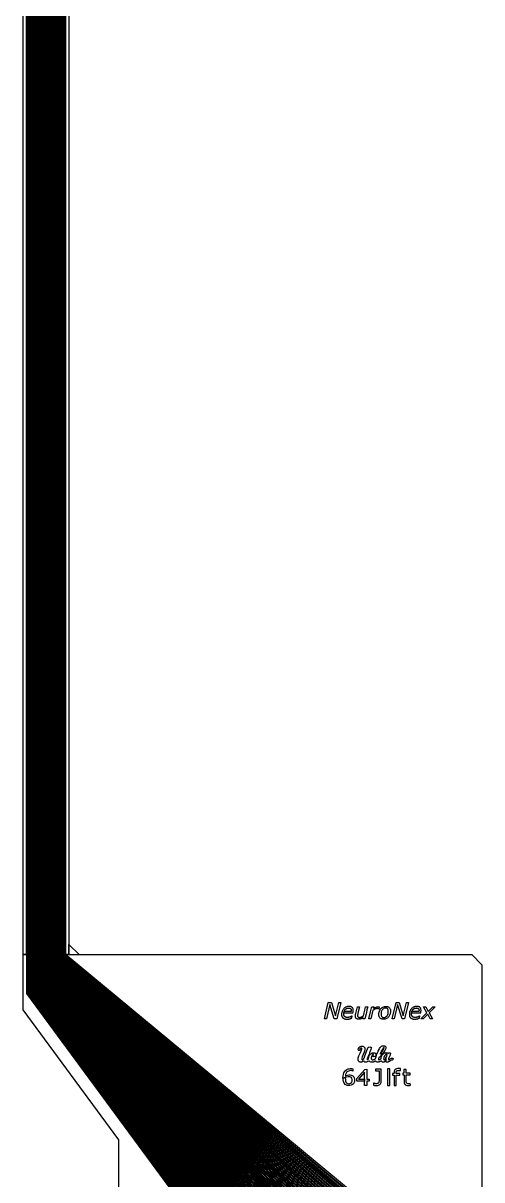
# Model space of a CAD drawing. Header units: inches. Extents: x 106592 to 209533, y 57057 to 74911.
# Drawn here: x 124032 to 124934, y 60665 to 62939 of the extents above; entities that cross this region are included whole.
import ezdxf

# ---------------------------------------------------------------- set-up
doc = ezdxf.new("R2010")
doc.units = ezdxf.units.IN
doc.header["$MEASUREMENT"] = 0
doc.layers.add('metal', color=221, linetype='Continuous')
doc.layers.add('profile', color=140, linetype='Continuous')

msp = doc.modelspace()

# ---------------------------------------------------------------- linework, layer by layer
at = {"layer": 'metal'}
for points in [[(124039.4, 64748), (124040, 64748), (124040, 61108.1), (124039.4, 61108.1)], [(124040.6, 64748), (124041.2, 64748), (124041.2, 61108.1), (124040.6, 61108.1)], [(124041.8, 64748), (124042.4, 64748), (124042.4, 61108.1), (124041.8, 61108.1)], [(124043, 64748), (124043.6, 64748), (124043.6, 61108.1), (124043, 61108.1)], [(124044.2, 64748), (124044.8, 64748), (124044.8, 61108.1), (124044.2, 61108.1)], [(124045.4, 64748), (124046, 64748), (124046, 61108.1), (124045.4, 61108.1)], [(124046.6, 64748), (124047.2, 64748), (124047.2, 61108.1), (124046.6, 61108.1)], [(124047.8, 64748), (124048.4, 64748), (124048.4, 61108.1), (124047.8, 61108.1)], [(124049, 64748), (124049.6, 64748), (124049.6, 61108.1), (124049, 61108.1)], [(124050.2, 64748), (124050.8, 64748), (124050.8, 61108.1), (124050.2, 61108.1)], [(124051.4, 64748), (124052, 64748), (124052, 61108.1), (124051.4, 61108.1)], [(124052.6, 64748), (124053.2, 64748), (124053.2, 61108.1), (124052.6, 61108.1)], [(124053.8, 64748), (124054.4, 64748), (124054.4, 61108.1), (124053.8, 61108.1)], [(124055, 64748), (124055.6, 64748), (124055.6, 61108.1), (124055, 61108.1)], [(124056.2, 64748), (124056.8, 64748), (124056.8, 61108.1), (124056.2, 61108.1)], [(124057.4, 64748), (124058, 64748), (124058, 61108.1), (124057.4, 61108.1)], [(124058.6, 64748), (124059.2, 64748), (124059.2, 61108.1), (124058.6, 61108.1)], [(124059.8, 64748), (124060.4, 64748), (124060.4, 61108.1), (124059.8, 61108.1)], [(124061, 64748), (124061.6, 64748), (124061.6, 61108.1), (124061, 61108.1)], [(124062.2, 64748), (124062.8, 64748), (124062.8, 61108.1), (124062.2, 61108.1)], [(124063.4, 64748), (124064, 64748), (124064, 61108.1), (124063.4, 61108.1)], [(124064.6, 64748), (124065.2, 64748), (124065.2, 61108.1), (124064.6, 61108.1)], [(124065.8, 64748), (124066.4, 64748), (124066.4, 61108.1), (124065.8, 61108.1)], [(124067, 64748), (124067.6, 64748), (124067.6, 61108.1), (124067, 61108.1)], [(124068.2, 64748), (124068.8, 64748), (124068.8, 61108.1), (124068.2, 61108.1)], [(124069.4, 64748), (124070, 64748), (124070, 61108.1), (124069.4, 61108.1)], [(124070.6, 64748), (124071.2, 64748), (124071.2, 61108.1), (124070.6, 61108.1)], [(124071.8, 64748), (124072.4, 64748), (124072.4, 61108.1), (124071.8, 61108.1)], [(124073, 64748), (124073.6, 64748), (124073.6, 61108.1), (124073, 61108.1)], [(124074.2, 64748), (124074.8, 64748), (124074.8, 61108.1), (124074.2, 61108.1)], [(124075.4, 64748), (124076, 64748), (124076, 61108.1), (124075.4, 61108.1)], [(124076.6, 64748), (124077.2, 64748), (124077.2, 61108.1), (124076.6, 61108.1)], [(124077.8, 64748), (124078.4, 64748), (124078.4, 61108.1), (124077.8, 61108.1)], [(124079, 64748), (124079.6, 64748), (124079.6, 61108.1), (124079, 61108.1)], [(124080.2, 64748), (124080.8, 64748), (124080.8, 61108.1), (124080.2, 61108.1)], [(124081.4, 64748), (124082, 64748), (124082, 61108.1), (124081.4, 61108.1)], [(124082.6, 64748), (124083.2, 64748), (124083.2, 61108.1), (124082.6, 61108.1)], [(124083.8, 64748), (124084.4, 64748), (124084.4, 61108.1), (124083.8, 61108.1)], [(124085, 64748), (124085.6, 64748), (124085.6, 61108.1), (124085, 61108.1)], [(124086.2, 64748), (124086.8, 64748), (124086.8, 61108.1), (124086.2, 61108.1)], [(124087.4, 64748), (124088, 64748), (124088, 61108.1), (124087.4, 61108.1)], [(124088.6, 64748), (124089.2, 64748), (124089.2, 61108.1), (124088.6, 61108.1)], [(124089.8, 64748), (124090.4, 64748), (124090.4, 61108.1), (124089.8, 61108.1)], [(124091, 64748), (124091.6, 64748), (124091.6, 61108.1), (124091, 61108.1)], [(124092.2, 64748), (124092.8, 64748), (124092.8, 61108.1), (124092.2, 61108.1)], [(124093.4, 64748), (124094, 64748), (124094, 61108.1), (124093.4, 61108.1)], [(124094.6, 64748), (124095.2, 64748), (124095.2, 61108.1), (124094.6, 61108.1)], [(124095.8, 64748), (124096.4, 64748), (124096.4, 61108.1), (124095.8, 61108.1)], [(124097, 64748), (124097.6, 64748), (124097.6, 61108.1), (124097, 61108.1)], [(124098.2, 64748), (124098.8, 64748), (124098.8, 61108.1), (124098.2, 61108.1)], [(124099.4, 64748), (124100, 64748), (124100, 61108.1), (124099.4, 61108.1)], [(124100.6, 64748), (124101.2, 64748), (124101.2, 61108.1), (124100.6, 61108.1)], [(124101.8, 64748), (124102.4, 64748), (124102.4, 61108.1), (124101.8, 61108.1)], [(124103, 64748), (124103.6, 64748), (124103.6, 61108.1), (124103, 61108.1)], [(124104.2, 64748), (124104.8, 64748), (124104.8, 61108.1), (124104.2, 61108.1)], [(124105.4, 64748), (124106, 64748), (124106, 61108.1), (124105.4, 61108.1)], [(124106.6, 64748), (124107.2, 64748), (124107.2, 61108.1), (124106.6, 61108.1)], [(124107.8, 64748), (124108.4, 64748), (124108.4, 61108.1), (124107.8, 61108.1)], [(124109, 64748), (124109.6, 64748), (124109.6, 61108.1), (124109, 61108.1)], [(124110.2, 64748), (124110.8, 64748), (124110.8, 61108.1), (124110.2, 61108.1)], [(124111.4, 64748), (124112, 64748), (124112, 61108.1), (124111.4, 61108.1)], [(124112.6, 64748), (124113.2, 64748), (124113.2, 61108.1), (124112.6, 61108.1)], [(124113.8, 64748), (124114.4, 64748), (124114.4, 61108.1), (124113.8, 61108.1)], [(124115, 64748), (124115.6, 64748), (124115.6, 61108.1), (124115, 61108.1)], [(124475.9, 60437.8), (124477.5, 60437.8), (124477.5, 60439.4), (124040, 61032.5), (124040, 61108.1), (124039.4, 61108.1), (124039.4, 61031.9), (124475.9, 60437.8)], [(124480.7, 60437.8), (124479.1, 60437.8), (124479.1, 60441), (124040.6, 61033.1), (124040.6, 61108.1), (124041.2, 61108.1), (124041.2, 61033.7), (124480.7, 60442.6), (124480.7, 60437.8)], [(124041.8, 61108.1), (124042.4, 61108.1), (124042.4, 61034.9), (124483.9, 60445.8), (124483.9, 60437.8), (124482.3, 60437.8), (124482.3, 60444.2), (124041.8, 61034.3), (124041.8, 61108.1)], [(124487.1, 60437.8), (124485.5, 60437.8), (124485.5, 60447.4), (124043, 61035.5), (124043, 61108.1), (124043.6, 61108.1), (124043.6, 61036.1), (124487.1, 60449), (124487.1, 60437.8)], [(124488.7, 60437.8), (124490.3, 60437.8), (124490.3, 60452.2), (124044.8, 61037.3), (124044.8, 61108.1), (124044.2, 61108.1), (124044.2, 61036.7), (124488.7, 60450.6)], [(124491.9, 60437.8), (124493.5, 60437.8), (124493.5, 60455.4), (124046, 61038.5), (124046, 61108.1), (124045.4, 61108.1), (124045.4, 61037.9), (124491.9, 60453.8)], [(124495.1, 60437.8), (124496.7, 60437.8), (124496.7, 60458.6), (124047.2, 61039.7), (124047.2, 61108.1), (124046.6, 61108.1), (124046.6, 61039.1), (124495.1, 60457)], [(124047.8, 61108.1), (124048.4, 61108.1), (124048.4, 61040.9), (124499.9, 60461.8), (124499.9, 60437.8), (124498.3, 60437.8), (124498.3, 60460.2), (124047.8, 61040.3), (124047.8, 61108.1)], [(124049, 61108.1), (124049.6, 61108.1), (124049.6, 61042.1), (124503.1, 60465), (124503.1, 60437.8), (124501.5, 60437.8), (124501.5, 60463.4), (124049, 61041.5), (124049, 61108.1)], [(124050.2, 61108.1), (124050.8, 61108.1), (124050.8, 61043.3), (124506.3, 60468.2), (124506.3, 60437.8), (124504.7, 60437.8), (124504.7, 60466.6), (124050.2, 61042.7), (124050.2, 61108.1)], [(124051.4, 61108.1), (124052, 61108.1), (124052, 61044.5), (124509.5, 60471.4), (124509.5, 60437.8), (124507.9, 60437.8), (124507.9, 60469.8), (124051.4, 61043.9), (124051.4, 61108.1)], [(124052.6, 61108.1), (124053.2, 61108.1), (124053.2, 61045.7), (124512.7, 60474.6), (124512.7, 60437.8), (124511.1, 60437.8), (124511.1, 60473), (124052.6, 61045.1), (124052.6, 61108.1)], [(124515.9, 60437.8), (124514.3, 60437.8), (124514.3, 60476.2), (124053.8, 61046.3), (124053.8, 61108.1), (124054.4, 61108.1), (124054.4, 61046.9), (124515.9, 60477.8), (124515.9, 60437.8)], [(124517.5, 60437.8), (124519.1, 60437.8), (124519.1, 60481), (124055.6, 61048.1), (124055.6, 61108.1), (124055, 61108.1), (124055, 61047.5), (124517.5, 60479.4)], [(124520.7, 60437.8), (124522.3, 60437.8), (124522.3, 60484.2), (124056.8, 61049.3), (124056.8, 61108.1), (124056.2, 61108.1), (124056.2, 61048.7), (124520.7, 60482.6)], [(124057.4, 61108.1), (124058, 61108.1), (124058, 61050.5), (124525.5, 60487.4), (124525.5, 60437.8), (124523.9, 60437.8), (124523.9, 60485.8), (124057.4, 61049.9), (124057.4, 61108.1)], [(124058.6, 61108.1), (124059.2, 61108.1), (124059.2, 61051.7), (124528.7, 60490.6), (124528.7, 60437.8), (124527.1, 60437.8), (124527.1, 60489), (124058.6, 61051.1), (124058.6, 61108.1)], [(124059.8, 61108.1), (124060.4, 61108.1), (124060.4, 61052.9), (124531.9, 60493.8), (124531.9, 60437.8), (124530.3, 60437.8), (124530.3, 60492.2), (124059.8, 61052.3), (124059.8, 61108.1)], [(124061, 61108.1), (124061.6, 61108.1), (124061.6, 61054.1), (124535.1, 60497), (124535.1, 60437.8), (124533.5, 60437.8), (124533.5, 60495.4), (124061, 61053.5), (124061, 61108.1)], [(124062.2, 61108.1), (124062.8, 61108.1), (124062.8, 61055.3), (124538.3, 60500.2), (124538.3, 60437.8), (124536.7, 60437.8), (124536.7, 60498.6), (124062.2, 61054.7), (124062.2, 61108.1)], [(124541.5, 60437.8), (124539.9, 60437.8), (124539.9, 60501.8), (124063.4, 61055.9), (124063.4, 61108.1), (124064, 61108.1), (124064, 61056.5), (124541.5, 60503.4), (124541.5, 60437.8)], [(124543.1, 60437.8), (124544.7, 60437.8), (124544.7, 60506.6), (124065.2, 61057.7), (124065.2, 61108.1), (124064.6, 61108.1), (124064.6, 61057.1), (124543.1, 60505)], [(124546.3, 60437.8), (124547.9, 60437.8), (124547.9, 60509.8), (124066.4, 61058.9), (124066.4, 61108.1), (124065.8, 61108.1), (124065.8, 61058.3), (124546.3, 60508.2)], [(124549.5, 60437.8), (124551.1, 60437.8), (124551.1, 60513), (124067.6, 61060.1), (124067.6, 61108.1), (124067, 61108.1), (124067, 61059.5), (124549.5, 60511.4)], [(124068.2, 61108.1), (124068.8, 61108.1), (124068.8, 61061.3), (124554.3, 60516.2), (124554.3, 60437.8), (124552.7, 60437.8), (124552.7, 60514.6), (124068.2, 61060.7), (124068.2, 61108.1)], [(124069.4, 61108.1), (124070, 61108.1), (124070, 61062.5), (124557.5, 60519.4), (124557.5, 60437.8), (124555.9, 60437.8), (124555.9, 60517.8), (124069.4, 61061.9), (124069.4, 61108.1)], [(124070.6, 61108.1), (124071.2, 61108.1), (124071.2, 61063.7), (124560.7, 60522.6), (124560.7, 60437.8), (124559.1, 60437.8), (124559.1, 60521), (124070.6, 61063.1), (124070.6, 61108.1)], [(124071.8, 61108.1), (124072.4, 61108.1), (124072.4, 61064.9), (124563.9, 60525.8), (124563.9, 60437.8), (124562.3, 60437.8), (124562.3, 60524.2), (124071.8, 61064.3), (124071.8, 61108.1)], [(124073, 61108.1), (124073.6, 61108.1), (124073.6, 61066.1), (124567.1, 60529), (124567.1, 60437.8), (124565.5, 60437.8), (124565.5, 60527.4), (124073, 61065.5), (124073, 61108.1)], [(124568.7, 60437.8), (124570.3, 60437.8), (124570.3, 60532.2), (124074.8, 61067.3), (124074.8, 61108.1), (124074.2, 61108.1), (124074.2, 61066.7), (124568.7, 60530.6)], [(124571.9, 60437.8), (124573.5, 60437.8), (124573.5, 60535.4), (124076, 61068.5), (124076, 61108.1), (124075.4, 61108.1), (124075.4, 61067.9), (124571.9, 60533.8)], [(124076.6, 61108.1), (124077.2, 61108.1), (124077.2, 61069.7), (124576.7, 60538.6), (124576.7, 60437.8), (124575.1, 60437.8), (124575.1, 60537), (124076.6, 61069.1), (124076.6, 61108.1)], [(124077.8, 61108.1), (124078.4, 61108.1), (124078.4, 61070.9), (124579.9, 60541.8), (124579.9, 60437.8), (124578.3, 60437.8), (124578.3, 60540.2), (124077.8, 61070.3), (124077.8, 61108.1)], [(124079, 61108.1), (124079.6, 61108.1), (124079.6, 61072.1), (124583.1, 60545), (124583.1, 60437.8), (124581.5, 60437.8), (124581.5, 60543.4), (124079, 61071.5), (124079, 61108.1)], [(124080.2, 61108.1), (124080.8, 61108.1), (124080.8, 61073.3), (124586.3, 60548.2), (124586.3, 60437.8), (124584.7, 60437.8), (124584.7, 60546.6), (124080.2, 61072.7), (124080.2, 61108.1)], [(124081.4, 61108.1), (124082, 61108.1), (124082, 61074.5), (124589.5, 60551.4), (124589.5, 60437.8), (124587.9, 60437.8), (124587.9, 60549.8), (124081.4, 61073.9), (124081.4, 61108.1)], [(124591.1, 60437.8), (124592.7, 60437.8), (124592.7, 60487.8), (124592.7, 60554.6), (124083.2, 61075.7), (124083.2, 61108.1), (124082.6, 61108.1), (124082.6, 61075.1), (124591.1, 60553), (124591.1, 60437.8)], [(124594.3, 60437.8), (124595.9, 60437.8), (124595.9, 60557.8), (124084.4, 61076.9), (124084.4, 61108.1), (124083.8, 61108.1), (124083.8, 61076.3), (124594.3, 60556.2)], [(124597.5, 60437.8), (124599.1, 60437.8), (124599.1, 60561), (124085.6, 61078.1), (124085.6, 61108.1), (124085, 61108.1), (124085, 61077.5), (124597.5, 60559.4)], [(124600.7, 60437.8), (124602.3, 60437.8), (124602.3, 60564.2), (124086.8, 61079.3), (124086.8, 61108.1), (124086.2, 61108.1), (124086.2, 61078.7), (124600.7, 60562.6)], [(124087.4, 61108.1), (124088, 61108.1), (124088, 61080.5), (124605.5, 60567.4), (124605.5, 60437.8), (124603.9, 60437.8), (124603.9, 60565.8), (124087.4, 61079.9), (124087.4, 61108.1)], [(124088.6, 61108.1), (124089.2, 61108.1), (124089.2, 61081.7), (124608.7, 60570.6), (124608.7, 60437.8), (124607.1, 60437.8), (124607.1, 60569), (124088.6, 61081.1), (124088.6, 61108.1)], [(124089.8, 61108.1), (124090.4, 61108.1), (124090.4, 61082.9), (124611.9, 60573.8), (124611.9, 60437.8), (124610.3, 60437.8), (124610.3, 60572.2), (124089.8, 61082.3), (124089.8, 61108.1)], [(124091, 61108.1), (124091.6, 61108.1), (124091.6, 61084.1), (124615.1, 60577), (124615.1, 60437.8), (124613.5, 60437.8), (124613.5, 60575.4), (124091, 61083.5), (124091, 61108.1)], [(124092.2, 61108.1), (124092.8, 61108.1), (124092.8, 61085.3), (124618.3, 60580.2), (124618.3, 60437.8), (124616.7, 60437.8), (124616.7, 60578.6), (124092.2, 61084.7), (124092.2, 61108.1)], [(124619.9, 60437.8), (124621.5, 60437.8), (124621.5, 60487.8), (124621.5, 60583.4), (124094, 61086.5), (124094, 61108.1), (124093.4, 61108.1), (124093.4, 61085.9), (124619.9, 60581.8), (124619.9, 60437.8)], [(124623.1, 60437.8), (124624.7, 60437.8), (124624.7, 60586.6), (124095.2, 61087.7), (124095.2, 61108.1), (124094.6, 61108.1), (124094.6, 61087.1), (124623.1, 60585)], [(124626.3, 60437.8), (124627.9, 60437.8), (124627.9, 60589.8), (124096.4, 61088.9), (124096.4, 61108.1), (124095.8, 61108.1), (124095.8, 61088.3), (124626.3, 60588.2)], [(124097, 61108.1), (124097.6, 61108.1), (124097.6, 61090.1), (124631.1, 60593), (124631.1, 60437.8), (124629.5, 60437.8), (124629.5, 60591.4), (124097, 61089.5), (124097, 61108.1)], [(124098.2, 61108.1), (124098.8, 61108.1), (124098.8, 61091.3), (124634.3, 60596.2), (124634.3, 60437.8), (124632.7, 60437.8), (124632.7, 60594.6), (124098.2, 61090.7), (124098.2, 61108.1)], [(124099.4, 61108.1), (124100, 61108.1), (124100, 61092.5), (124637.5, 60599.4), (124637.5, 60437.8), (124635.9, 60437.8), (124635.9, 60597.8), (124099.4, 61091.9), (124099.4, 61108.1)], [(124100.6, 61108.1), (124101.2, 61108.1), (124101.2, 61093.7), (124640.7, 60602.6), (124640.7, 60437.8), (124639.1, 60437.8), (124639.1, 60601), (124100.6, 61093.1), (124100.6, 61108.1)], [(124101.8, 61108.1), (124102.4, 61108.1), (124102.4, 61094.9), (124643.9, 60605.8), (124643.9, 60437.8), (124642.3, 60437.8), (124642.3, 60604.2), (124101.8, 61094.3), (124101.8, 61108.1)], [(124645.5, 60437.8), (124647.1, 60437.8), (124647.1, 60487.8), (124647.1, 60609), (124103.6, 61096.1), (124103.6, 61108.1), (124103, 61108.1), (124103, 61095.5), (124645.5, 60607.4), (124645.5, 60437.8)], [(124648.7, 60437.8), (124650.3, 60437.8), (124650.3, 60612.2), (124104.8, 61097.3), (124104.8, 61108.1), (124104.2, 61108.1), (124104.2, 61096.7), (124648.7, 60610.6)], [(124651.9, 60437.8), (124653.5, 60437.8), (124653.5, 60615.4), (124106, 61098.5), (124106, 61108.1), (124105.4, 61108.1), (124105.4, 61097.9), (124651.9, 60613.8)], [(124655.1, 60437.8), (124656.7, 60437.8), (124656.7, 60618.6), (124107.2, 61099.7), (124107.2, 61108.1), (124106.6, 61108.1), (124106.6, 61099.1), (124655.1, 60617)], [(124107.8, 61108.1), (124108.4, 61108.1), (124108.4, 61100.9), (124659.9, 60621.8), (124659.9, 60437.8), (124658.3, 60437.8), (124658.3, 60620.2), (124107.8, 61100.3), (124107.8, 61108.1)], [(124109, 61108.1), (124109.6, 61108.1), (124109.6, 61102.1), (124663.1, 60625), (124663.1, 60437.8), (124661.5, 60437.8), (124661.5, 60623.4), (124109, 61101.5), (124109, 61108.1)], [(124110.2, 61108.1), (124110.8, 61108.1), (124110.8, 61103.3), (124666.3, 60628.2), (124666.3, 60437.8), (124664.7, 60437.8), (124664.7, 60626.6), (124110.2, 61102.7), (124110.2, 61108.1)], [(124111.4, 61108.1), (124112, 61108.1), (124112, 61104.5), (124669.5, 60631.4), (124669.5, 60437.8), (124667.9, 60437.8), (124667.9, 60629.8), (124111.4, 61103.9), (124111.4, 61108.1)], [(124112.6, 61108.1), (124113.2, 61108.1), (124113.2, 61105.7), (124672.7, 60634.6), (124672.7, 60437.8), (124671.1, 60437.8), (124671.1, 60633), (124112.6, 61105.1), (124112.6, 61108.1)], [(124674.3, 60437.8), (124675.9, 60437.8), (124675.9, 60487.8), (124675.9, 60637.8), (124114.4, 61106.9), (124114.4, 61108.1), (124113.8, 61108.1), (124113.8, 61106.3), (124674.3, 60636.2), (124674.3, 60437.8)], [(124677.5, 60437.8), (124679.1, 60437.8), (124679.1, 60641), (124115.6, 61108.1), (124115, 61108.1), (124115, 61107.5), (124677.5, 60639.4), (124677.5, 60437.8)], [(124624.9, 60981.6), (124632.3, 61013.6), (124638.7, 61013.6), (124646.6, 60987.5), (124653, 61013.6), (124657, 61013.6), (124649.2, 60981.6), (124644.2, 60981.6), (124635.5, 61010.3), (124628.9, 60981.6)], [(124758.1, 60981.7), (124765.5, 61013.7), (124771.9, 61013.7), (124779.8, 60987.5), (124786.2, 61013.7), (124790.2, 61013.7), (124782.4, 60981.7), (124777.4, 60981.7), (124768.7, 61010.3), (124762.1, 60981.7)], [(124663, 60993.3), (124680.8, 60993.3), (124681, 60994.6), (124681.3, 60996.1), (124681.5, 60997.8), (124681.5, 60998.9), (124681.4, 61000), (124681.2, 61001.4), (124680.6, 61002.6), (124680.3, 61003.2), (124679.9, 61003.7), (124679.5, 61004.1), (124678.9, 61004.6), (124678.4, 61005), (124678, 61005.2), (124677.4, 61005.5), (124676.5, 61005.9), (124675.7, 61006), (124674.9, 61006.2), (124673.9, 61006.3), (124673, 61006.3), (124672, 61006.3), (124671.4, 61006.2), (124670.6, 61006.1), (124669.6, 61005.9), (124668.8, 61005.7), (124667.9, 61005.3), (124667.1, 61005), (124666.1, 61004.5), (124665.4, 61004), (124664.5, 61003.4), (124663.7, 61002.6), (124662.9, 61001.8), (124662.2, 61001), (124661.4, 61000), (124660.8, 60999.1), (124660.3, 60998.2), (124659.9, 60997.2), (124659.4, 60996.2), (124659.1, 60995.2), (124658.9, 60994.3), (124658.7, 60993.3), (124658.6, 60992.6), (124658.5, 60991.8), (124658.5, 60991), (124658.5, 60990.6), (124658.5, 60990), (124658.5, 60989.3), (124658.6, 60988.7), (124658.6, 60988.2), (124658.7, 60987.6), (124658.9, 60987.1), (124659.1, 60986.4), (124659.4, 60985.8), (124659.7, 60985.2), (124660, 60984.8), (124660.1, 60984.6), (124660.6, 60984.1), (124661, 60983.7), (124661.4, 60983.4), (124662, 60982.9), (124662.8, 60982.5), (124663.4, 60982.1), (124663.8, 60982), (124664.6, 60981.7), (124664.8, 60981.7), (124665.4, 60981.5), (124665.9, 60981.4), (124666.6, 60981.3), (124667.3, 60981.2), (124668, 60981.1), (124668.5, 60981.1), (124668.9, 60981.1), (124669.4, 60981.1), (124669.9, 60981.1), (124670.5, 60981.1), (124671.1, 60981.2), (124671.7, 60981.2), (124672.2, 60981.3), (124672.7, 60981.4), (124673.3, 60981.5), (124673.7, 60981.6), (124674.1, 60981.7), (124674.6, 60981.8), (124675, 60982), (124675.5, 60982.1), (124675.9, 60982.2), (124676.2, 60982.3), (124676.9, 60982.6), (124677.4, 60982.8), (124678.4, 60983.1), (124679.2, 60987.5), (124679, 60987.5), (124678.5, 60987.2), (124677.9, 60986.8), (124677.3, 60986.5), (124676.9, 60986.3), (124676.4, 60986.1), (124676, 60985.9), (124675.6, 60985.7), (124675.1, 60985.5), (124674.7, 60985.4), (124674.2, 60985.2), (124673.9, 60985.1), (124673.5, 60985), (124672.9, 60984.8), (124672.4, 60984.7), (124672.1, 60984.6), (124671.6, 60984.6), (124671.1, 60984.5), (124670.6, 60984.5), (124670.1, 60984.5), (124669.5, 60984.5), (124669.1, 60984.5), (124668.7, 60984.5), (124668.2, 60984.6), (124667.6, 60984.7), (124667.3, 60984.8), (124666.8, 60984.9), (124666.4, 60985.1), (124666, 60985.2), (124665.6, 60985.4), (124665.3, 60985.6), (124664.9, 60985.9), (124664.7, 60986.1), (124664.4, 60986.4), (124664.2, 60986.5), (124664, 60986.8), (124663.8, 60987.1), (124663.5, 60987.6), (124663.4, 60987.7), (124663.3, 60988), (124663.2, 60988.3), (124663.1, 60988.6), (124663, 60988.8), (124662.9, 60989.4), (124662.8, 60990.2), (124662.7, 60990.9), (124662.7, 60991.7), (124662.8, 60992.4), (124662.9, 60993.1), (124662.9, 60993.2), (124662.9, 60993.3), (124663.5, 60996.3), (124663.6, 60996.5), (124663.7, 60996.9), (124663.8, 60997.2), (124664, 60997.6), (124664.2, 60997.9), (124664.3, 60998.3), (124664.5, 60998.5), (124664.6, 60998.8), (124664.8, 60999), (124664.9, 60999.2), (124665.2, 60999.6), (124665.3, 60999.7), (124665.5, 61000), (124665.7, 61000.2), (124666.1, 61000.6), (124666.2, 61000.8), (124666.5, 61001), (124666.8, 61001.2), (124667, 61001.4), (124667.3, 61001.6), (124667.5, 61001.8), (124667.8, 61001.9), (124668, 61002), (124668.1, 61002.1), (124668.4, 61002.3), (124668.6, 61002.4), (124668.8, 61002.5), (124669.1, 61002.6), (124669.3, 61002.7), (124669.5, 61002.7), (124669.8, 61002.8), (124670, 61002.9), (124670.4, 61002.9), (124670.6, 61003), (124670.8, 61003), (124671, 61003), (124671.3, 61003.1), (124671.5, 61003.1), (124671.8, 61003.1), (124672.2, 61003.1), (124672.4, 61003.1), (124672.5, 61003.1), (124672.8, 61003.1), (124673, 61003.1), (124673.2, 61003.1), (124673.4, 61003.1), (124673.6, 61003), (124673.8, 61003), (124674.1, 61002.9), (124674.3, 61002.9), (124674.6, 61002.8), (124674.7, 61002.8), (124674.8, 61002.7), (124675, 61002.7), (124675.1, 61002.6), (124675.2, 61002.6), (124675.4, 61002.5), (124675.5, 61002.4), (124675.5, 61002.4), (124675.7, 61002.3), (124675.8, 61002.3), (124675.9, 61002.2), (124676, 61002.1), (124676, 61002), (124676.1, 61002), (124676.3, 61001.8), (124676.4, 61001.7), (124676.5, 61001.6), (124676.6, 61001.4), (124676.8, 61001.1), (124676.9, 61000.9), (124677.1, 61000.7), (124677.2, 61000.4), (124677.2, 61000.3), (124677.3, 61000), (124677.4, 60999.8), (124677.4, 60999.6), (124677.5, 60999.3), (124677.5, 60998.9), (124677.5, 60998.6), (124677.5, 60998.3), (124677.5, 60997.8), (124677.5, 60997.6), (124677.5, 60997.3), (124677.5, 60997), (124677.4, 60996.7), (124677.4, 60996.4), (124677.3, 60996.3), (124663.6, 60996.3), (124663.6, 60996.3)], [(124689.6, 61005.6), (124693.7, 61005.6), (124691.3, 60995.4), (124690.5, 60992), (124690.3, 60991), (124690.2, 60990.3), (124690.1, 60989.7), (124689.9, 60988.6), (124690, 60987.7), (124690.1, 60986.9), (124690.3, 60986.3), (124690.7, 60985.8), (124691, 60985.5), (124691.1, 60985.4), (124691.4, 60985.2), (124691.5, 60985.1), (124691.8, 60985), (124692.1, 60984.9), (124692.4, 60984.8), (124692.6, 60984.8), (124692.8, 60984.8), (124693.1, 60984.7), (124693.4, 60984.7), (124693.6, 60984.7), (124693.9, 60984.7), (124694.2, 60984.7), (124694.4, 60984.7), (124694.8, 60984.7), (124695, 60984.8), (124695.3, 60984.8), (124695.7, 60984.9), (124696, 60985), (124696.3, 60985), (124696.5, 60985.1), (124696.8, 60985.2), (124697.2, 60985.4), (124697.6, 60985.5), (124698, 60985.7), (124698.5, 60985.9), (124698.8, 60986.1), (124699.1, 60986.2), (124699.3, 60986.4), (124699.5, 60986.5), (124699.8, 60986.6), (124700.1, 60986.8), (124700.3, 60986.9), (124700.5, 60987.1), (124700.8, 60987.2), (124701.1, 60987.4), (124701.3, 60987.5), (124701.4, 60987.6), (124701.5, 60987.7), (124701.6, 60987.7), (124702.9, 60993.6), (124704.8, 61001.6), (124705.7, 61005.6), (124709.8, 61005.6), (124708.4, 60999.4), (124707.2, 60994.3), (124706.5, 60991.6), (124704.2, 60981.6), (124700.1, 60981.6), (124700.8, 60984.3), (124700.2, 60983.9), (124699.3, 60983.3), (124698.4, 60982.8), (124697.6, 60982.4), (124696.8, 60982), (124696, 60981.7), (124695.2, 60981.4), (124694.5, 60981.2), (124693.9, 60981.1), (124693.3, 60981), (124692.5, 60981), (124691.8, 60981), (124691.1, 60981), (124690.6, 60981.1), (124689.9, 60981.2), (124689.5, 60981.4), (124688.9, 60981.6), (124688.4, 60981.8), (124688.1, 60982), (124687.7, 60982.2), (124687.4, 60982.5), (124687, 60982.8), (124686.6, 60983.4), (124686.3, 60983.8), (124686, 60984.4), (124685.8, 60985.1), (124685.7, 60985.8), (124685.6, 60986.4), (124685.6, 60987), (124685.6, 60987.6), (124685.7, 60988.5), (124685.9, 60989.5), (124686, 60990.1), (124686.1, 60990.8), (124686.5, 60992.3), (124687.1, 60995.1), (124688.9, 61002.6), (124689.6, 61005.6), (124689.6, 61005.6)], [(124717.7, 61005.7), (124721.8, 61005.6), (124721, 61002.1), (124722.2, 61002.9), (124723.4, 61003.7), (124724.8, 61004.4), (124726.3, 61005), (124727.7, 61005.4), (124728.9, 61005.6), (124730, 61005.6), (124731.2, 61005.6), (124732.1, 61005.5), (124732.7, 61005.4), (124731.7, 61001.3), (124731.5, 61001.3), (124730.9, 61001.5), (124729.9, 61001.7), (124728.8, 61001.8), (124727.8, 61001.8), (124726.7, 61001.6), (124725.5, 61001.4), (124723.8, 61000.8), (124722.8, 61000.2), (124721.8, 60999.7), (124720.9, 60999.1), (124720.2, 60998.7), (124716.3, 60981.6), (124712.2, 60981.6), (124715.4, 60995.5), (124717.2, 61003.2)], [(124745.6, 61006.3), (124747.1, 61006.2), (124748.5, 61006), (124749.4, 61005.7), (124750.5, 61005.3), (124751.8, 61004.4), (124752.6, 61003.6), (124753.5, 61002.4), (124754.1, 61001.1), (124754.4, 61000.1), (124754.6, 60998.9), (124754.7, 60997.9), (124754.7, 60996.6), (124754.6, 60995.1), (124754.5, 60994.1), (124754.3, 60992.9), (124754, 60991.9), (124753.9, 60991.4), (124753.5, 60990.3), (124753.2, 60989.5), (124752.8, 60988.8), (124752.3, 60987.8), (124752.1, 60987.4), (124751.3, 60986.3), (124750.5, 60985.2), (124749.4, 60984.1), (124748, 60983.1), (124746.6, 60982.3), (124745.2, 60981.6), (124743.9, 60981.3), (124742.5, 60981), (124740.9, 60981), (124739.8, 60981), (124738.1, 60981.2), (124737, 60981.5), (124736.1, 60981.9), (124735.2, 60982.5), (124734.5, 60983.1), (124733.6, 60983.9), (124733, 60984.9), (124732.5, 60985.8), (124732.2, 60986.7), (124731.9, 60987.9), (124731.8, 60989.2), (124731.7, 60990.6), (124731.8, 60991.6), (124731.9, 60993.4), (124732.4, 60995.2), (124732.9, 60996.9), (124733.7, 60998.8), (124734.8, 61000.6), (124735.9, 61002), (124737, 61003.1), (124738.2, 61004), (124739.7, 61004.9), (124741.3, 61005.5), (124742.8, 61006), (124744, 61006.2), (124744.8, 61006.3), (124745.5, 61006.3), (124745.5, 61002.9), (124744.5, 61002.9), (124743.5, 61002.8), (124742.7, 61002.6), (124741.8, 61002.2), (124740.8, 61001.6), (124739.9, 61000.9), (124739.1, 60999.9), (124738.2, 60998.8), (124737.7, 60998), (124737.2, 60996.8), (124736.6, 60995.5), (124736.3, 60994.2), (124736.1, 60992.9), (124736, 60991.6), (124736, 60989.7), (124736.1, 60988.3), (124736.7, 60986.9), (124737.3, 60986.1), (124738, 60985.4), (124738.8, 60984.9), (124739.8, 60984.5), (124741, 60984.3), (124742.3, 60984.4), (124743.7, 60984.7), (124745, 60985.2), (124746.3, 60986.1), (124747.9, 60987.8), (124748.7, 60989.1), (124749.3, 60990.5), (124749.9, 60992.4), (124750.3, 60994.5), (124750.4, 60996.2), (124750.4, 60997.8), (124750.1, 60999.2), (124749.6, 61000.5), (124749.1, 61001.3), (124748.5, 61001.8), (124747.8, 61002.3), (124746.8, 61002.7), (124745.9, 61002.9), (124745.6, 61002.9)], [(124796.1, 60993.3), (124814, 60993.3), (124814.2, 60994.6), (124814.5, 60996.1), (124814.7, 60997.9), (124814.7, 60998.9), (124814.6, 61000.1), (124814.4, 61001.4), (124813.8, 61002.6), (124813.5, 61003.2), (124813.1, 61003.7), (124812.7, 61004.2), (124812.1, 61004.6), (124811.6, 61005.1), (124811.2, 61005.3), (124810.6, 61005.5), (124809.7, 61005.9), (124808.9, 61006.1), (124808.1, 61006.2), (124807.1, 61006.3), (124806.2, 61006.3), (124805.2, 61006.3), (124804.6, 61006.2), (124803.8, 61006.1), (124802.8, 61005.9), (124802, 61005.7), (124801.1, 61005.4), (124800.3, 61005), (124799.3, 61004.5), (124798.5, 61004), (124797.7, 61003.4), (124796.9, 61002.7), (124796.1, 61001.8), (124795.4, 61001), (124794.6, 61000), (124794, 60999.2), (124793.5, 60998.3), (124793.1, 60997.2), (124792.6, 60996.3), (124792.3, 60995.3), (124792.1, 60994.3), (124791.9, 60993.3), (124791.8, 60992.6), (124791.7, 60991.9), (124791.7, 60991), (124791.7, 60990.6), (124791.7, 60990), (124791.7, 60989.4), (124791.8, 60988.7), (124791.8, 60988.2), (124791.9, 60987.7), (124792.1, 60987.1), (124792.3, 60986.5), (124792.6, 60985.8), (124792.9, 60985.3), (124793.2, 60984.9), (124793.3, 60984.7), (124793.8, 60984.1), (124794.2, 60983.8), (124794.6, 60983.4), (124795.2, 60982.9), (124795.9, 60982.5), (124796.6, 60982.2), (124797, 60982), (124797.8, 60981.8), (124798, 60981.7), (124798.6, 60981.5), (124799.1, 60981.4), (124799.8, 60981.3), (124800.5, 60981.2), (124801.2, 60981.1), (124801.7, 60981.1), (124802.1, 60981.1), (124802.6, 60981.1), (124803.1, 60981.1), (124803.7, 60981.2), (124804.3, 60981.2), (124804.9, 60981.3), (124805.4, 60981.3), (124805.9, 60981.5), (124806.5, 60981.6), (124806.9, 60981.7), (124807.3, 60981.8), (124807.8, 60981.9), (124808.2, 60982), (124808.7, 60982.1), (124809.1, 60982.3), (124809.4, 60982.4), (124810, 60982.6), (124810.6, 60982.8), (124811.5, 60983.2), (124812.4, 60987.5), (124812.2, 60987.5), (124811.7, 60987.2), (124811.1, 60986.8), (124810.5, 60986.5), (124810.1, 60986.3), (124809.6, 60986.1), (124809.2, 60985.9), (124808.8, 60985.7), (124808.3, 60985.6), (124807.9, 60985.4), (124807.4, 60985.2), (124807.1, 60985.1), (124806.7, 60985), (124806.1, 60984.9), (124805.6, 60984.8), (124805.2, 60984.7), (124804.8, 60984.6), (124804.3, 60984.6), (124803.8, 60984.5), (124803.3, 60984.5), (124802.7, 60984.5), (124802.3, 60984.5), (124801.9, 60984.6), (124801.4, 60984.6), (124800.8, 60984.7), (124800.5, 60984.8), (124800, 60984.9), (124799.6, 60985.1), (124799.2, 60985.3), (124798.8, 60985.4), (124798.5, 60985.6), (124798.1, 60985.9), (124797.9, 60986.1), (124797.6, 60986.4), (124797.4, 60986.6), (124797.2, 60986.9), (124797, 60987.2), (124796.7, 60987.6), (124796.6, 60987.7), (124796.5, 60988), (124796.4, 60988.3), (124796.3, 60988.6), (124796.2, 60988.9), (124796, 60989.4), (124795.9, 60990.2), (124795.9, 60991), (124795.9, 60991.7), (124796, 60992.5), (124796.1, 60993.1), (124796.1, 60993.3), (124796.1, 60993.3), (124796.7, 60996.3), (124796.8, 60996.6), (124796.9, 60996.9), (124797, 60997.2), (124797.2, 60997.6), (124797.4, 60998), (124797.5, 60998.3), (124797.7, 60998.6), (124797.8, 60998.9), (124797.9, 60999.1), (124798.1, 60999.3), (124798.3, 60999.6), (124798.5, 60999.8), (124798.7, 61000.1), (124798.9, 61000.3), (124799.3, 61000.6), (124799.4, 61000.8), (124799.7, 61001.1), (124800, 61001.3), (124800.2, 61001.5), (124800.5, 61001.7), (124800.7, 61001.8), (124801, 61002), (124801.2, 61002.1), (124801.3, 61002.2), (124801.6, 61002.3), (124801.8, 61002.4), (124802, 61002.5), (124802.3, 61002.6), (124802.5, 61002.7), (124802.7, 61002.7), (124803, 61002.8), (124803.2, 61002.9), (124803.6, 61003), (124803.8, 61003), (124804, 61003), (124804.2, 61003.1), (124804.5, 61003.1), (124804.7, 61003.1), (124805, 61003.1), (124805.4, 61003.2), (124805.6, 61003.2), (124805.7, 61003.2), (124806, 61003.1), (124806.2, 61003.1), (124806.4, 61003.1), (124806.6, 61003.1), (124806.8, 61003.1), (124807, 61003), (124807.3, 61003), (124807.5, 61002.9), (124807.8, 61002.8), (124807.9, 61002.8), (124808, 61002.8), (124808.2, 61002.7), (124808.3, 61002.7), (124808.4, 61002.6), (124808.5, 61002.5), (124808.7, 61002.5), (124808.7, 61002.4), (124808.8, 61002.4), (124809, 61002.3), (124809.1, 61002.2), (124809.1, 61002.2), (124809.2, 61002.1), (124809.3, 61002), (124809.5, 61001.9), (124809.6, 61001.8), (124809.7, 61001.7), (124809.8, 61001.4), (124810, 61001.2), (124810.1, 61000.9), (124810.3, 61000.7), (124810.3, 61000.5), (124810.4, 61000.3), (124810.5, 61000.1), (124810.5, 60999.9), (124810.6, 60999.6), (124810.6, 60999.4), (124810.7, 60998.9), (124810.7, 60998.6), (124810.7, 60998.3), (124810.7, 60997.9), (124810.7, 60997.6), (124810.7, 60997.3), (124810.6, 60997), (124810.6, 60996.7), (124810.6, 60996.5), (124810.5, 60996.3), (124796.8, 60996.3), (124796.7, 60996.3)], [(124819.7, 61005.6), (124824.1, 61005.6), (124829, 60996.5), (124837.7, 61005.6), (124842.6, 61005.6), (124830.6, 60993.5), (124837.2, 60981.6), (124832.7, 60981.6), (124827.9, 60990.8), (124819.1, 60981.6), (124814.1, 60981.6), (124826.2, 60993.7)], [(124692.7, 60919.8), (124691.8, 60920.1), (124691.4, 60921.2), (124691.5, 60923.2), (124693.4, 60926.3), (124695, 60927.2), (124696.7, 60927.8), (124698.3, 60928.1), (124699.3, 60928), (124700.3, 60927.8), (124701.6, 60927.3), (124702.5, 60926.7), (124703.2, 60925.9), (124703.9, 60924.5), (124704.4, 60923.2), (124704.4, 60921.9), (124704.2, 60920.4), (124703.4, 60918.6), (124702.6, 60916.3), (124698.9, 60907.4), (124698.1, 60904.6), (124698, 60903.2), (124698.2, 60902.1), (124699, 60901.4), (124700, 60901.4), (124700.7, 60901.7), (124701.5, 60902.6), (124702, 60903.5), (124702.5, 60904.5), (124703.3, 60906.1), (124703.8, 60907.4), (124710.2, 60925), (124710.8, 60925.7), (124711.5, 60926.2), (124712.3, 60926.3), (124714, 60926.5), (124715.2, 60926.3), (124715.9, 60926.3), (124717, 60925.8), (124717.1, 60925.3), (124716.8, 60924.3), (124715.8, 60921.6), (124714.6, 60918), (124714.2, 60916.7), (124713.5, 60915), (124712.4, 60912.1), (124710.3, 60906.7), (124709.5, 60904.8), (124708.9, 60903.3), (124708.7, 60902.3), (124709, 60901.4), (124709.7, 60901.6), (124710.9, 60902.6), (124711.3, 60903.4), (124711.7, 60905.3), (124712, 60906.7), (124712.3, 60907.5), (124712.9, 60909), (124713.7, 60910.4), (124714.8, 60911.9), (124715.9, 60913), (124717.7, 60914.3), (124718.9, 60914.8), (124720.4, 60915.2), (124721.5, 60915.3), (124722.5, 60915.3), (124723.2, 60915.1), (124724.2, 60914.8), (124725.1, 60914), (124725.8, 60913), (124726.1, 60911.9), (124726.2, 60911), (124726, 60909.9), (124725.3, 60908.6), (124724.5, 60908), (124723.7, 60907.6), (124722.6, 60907.4), (124721.6, 60907.5), (124720.9, 60907.7), (124720.6, 60908.1), (124720.2, 60908.7), (124720, 60909.6), (124720.3, 60910.5), (124720.6, 60910.9), (124721.1, 60911.3), (124721.2, 60911.6), (124720.7, 60911.7), (124720.1, 60911.4), (124719.6, 60911), (124719, 60910.2), (124718.5, 60909.5), (124717.9, 60908.4), (124717.4, 60907.5), (124717, 60906.6), (124716.9, 60905.6), (124716.9, 60904.7), (124716.9, 60904), (124717, 60903.4), (124717.2, 60902.9), (124717.4, 60902.5), (124717.8, 60902.1), (124718.3, 60901.8), (124718.9, 60901.5), (124719.7, 60901.5), (124720.4, 60901.4), (124722.1, 60901.8), (124723, 60902.2), (124724.3, 60902.9), (124725.1, 60903.3), (124725.4, 60903.7), (124726.3, 60907), (124728.1, 60912.5), (124730.3, 60918.2), (124732.1, 60921.6), (124733, 60923.2), (124734.9, 60926), (124735.8, 60927), (124737.1, 60927.9), (124738.4, 60928.5), (124739.7, 60928.9), (124740.6, 60929), (124741.6, 60929), (124742.6, 60928.8), (124743.6, 60928.5), (124744.3, 60928.2), (124744.9, 60927.6), (124745.3, 60926.8), (124745.5, 60925.1), (124745.3, 60923.8), (124744.9, 60922.5), (124744.2, 60921.1), (124743.3, 60919.6), (124741.8, 60916.9), (124740.6, 60915.1), (124739.3, 60913.4), (124735.2, 60913.3), (124736.8, 60915.1), (124738.8, 60918.3), (124740.6, 60921.3), (124741.7, 60923.6), (124742.1, 60924.5), (124742.2, 60925), (124742.1, 60925.5), (124741.9, 60925.6), (124741.3, 60925.3), (124740.7, 60924.8), (124740.2, 60924), (124739.4, 60923), (124739, 60922.2), (124738.3, 60921.2), (124737.6, 60920.1), (124737, 60919.1), (124736.6, 60918.3), (124736.1, 60917.1), (124735.4, 60915.7), (124735, 60914.8), (124734.6, 60913.5), (124734.3, 60912.8), (124734.2, 60912.3), (124735.2, 60913.2), (124739.2, 60913.3), (124738.8, 60912.7), (124738.1, 60911.9), (124737, 60910.7), (124736.1, 60909.8), (124734.9, 60908.4), (124734, 60907.4), (124733.1, 60906.6), (124732, 60905.6), (124731.7, 60905), (124731.5, 60904.3), (124731.3, 60903.6), (124731.2, 60902.8), (124731.3, 60901.9), (124731.5, 60901.5), (124732.3, 60901.3), (124733.6, 60901.6), (124734.6, 60902.1), (124735.3, 60902.6), (124735.8, 60903), (124736, 60903.2), (124736, 60903.7), (124736.1, 60904.4), (124736.2, 60905.3), (124736.5, 60906.5), (124737, 60908), (124737.4, 60908.9), (124738.1, 60910.2), (124738.8, 60911.4), (124739.8, 60912.4), (124740.7, 60913.2), (124741.7, 60913.9), (124743.1, 60914.7), (124744.3, 60915.1), (124745.3, 60915.3), (124746.3, 60915.4), (124746.9, 60915.3), (124747.6, 60915.2), (124748.5, 60914.9), (124749.2, 60914.4), (124749.7, 60913.9), (124749.8, 60913.6), (124750.2, 60913.8), (124750.5, 60914.2), (124751.1, 60914.7), (124751.6, 60915), (124752.2, 60915.2), (124752.8, 60915.3), (124753.4, 60915.3), (124753.9, 60915.2), (124754.3, 60914.8), (124754.5, 60914.4), (124754.6, 60913.6), (124754.6, 60912.8), (124754.3, 60911.9), (124753.7, 60910.3), (124751, 60903.8), (124750.7, 60902.7), (124750.6, 60901.8), (124750.7, 60901.4), (124751.1, 60901.2), (124751.8, 60901.3), (124752.8, 60902.2), (124754.1, 60903.2), (124755.3, 60903.7), (124756.7, 60904.2), (124757.6, 60904.2), (124758.6, 60904.2), (124759.8, 60903.9), (124760.6, 60903.5), (124757.8, 60900.5), (124757.5, 60900.7), (124757.2, 60900.8), (124756.9, 60900.8), (124756.7, 60900.7), (124756.2, 60900.5), (124755.9, 60900.3), (124755.3, 60899.9), (124754, 60899), (124752.9, 60898.2), (124752, 60897.7), (124750.9, 60897.2), (124749.8, 60896.8), (124748.9, 60896.7), (124747.5, 60896.6), (124746.8, 60896.9), (124746.2, 60897.4), (124745.8, 60898), (124745.7, 60898.7), (124745.6, 60899.4), (124745.8, 60905.3), (124746.6, 60907.3), (124747.3, 60908.8), (124747.7, 60909.9), (124747.8, 60910.8), (124747.7, 60911.5), (124747.4, 60911.8), (124746.9, 60912), (124745.9, 60911.9), (124745.2, 60911.5), (124744.2, 60910.7), (124743, 60909.2), (124742.2, 60907.7), (124741.6, 60906.1), (124741.4, 60904.8), (124741.2, 60903.5), (124741.4, 60902.7), (124741.7, 60902), (124742.1, 60901.4), (124742.6, 60901.3), (124743.4, 60901.5), (124744.1, 60902.2), (124744.6, 60903.1), (124745.1, 60904.1), (124745.7, 60905.1), (124745.8, 60905.2), (124745.5, 60899.1), (124744.6, 60898.4), (124743.5, 60897.6), (124742.5, 60897.1), (124741.4, 60896.7), (124740.4, 60896.6), (124738.9, 60896.8), (124738.1, 60897.1), (124737.3, 60897.8), (124736.8, 60898.6), (124736.6, 60899.3), (124736.1, 60898.9), (124734.6, 60898.1), (124733.2, 60897.4), (124731.9, 60897), (124730.4, 60896.7), (124729.4, 60896.6), (124728.3, 60896.7), (124727.2, 60897), (124726.6, 60897.6), (124726.1, 60898.2), (124725.8, 60898.7), (124725.4, 60899.4), (124724.4, 60898.7), (124723.4, 60898), (124722.3, 60897.5), (124721.3, 60897.2), (124720.4, 60896.8), (124719.2, 60896.6), (124718.1, 60896.5), (124717.1, 60896.5), (124715.9, 60896.8), (124715, 60897.1), (124713.9, 60897.7), (124712.9, 60898.4), (124712, 60899.4), (124711.2, 60898.7), (124710.4, 60898.2), (124709.6, 60897.7), (124708.5, 60897.2), (124707.6, 60896.9), (124706.6, 60896.7), (124705.5, 60896.7), (124704.4, 60896.9), (124703.7, 60897.2), (124703, 60898), (124702.2, 60899.3), (124701.4, 60898.7), (124700.5, 60898.1), (124699.5, 60897.5), (124698.5, 60897.1), (124697.5, 60896.7), (124696.2, 60896.6), (124695, 60896.6), (124694, 60897), (124693.2, 60897.5), (124692.5, 60898.2), (124691.8, 60899), (124691.4, 60899.7), (124690.9, 60901), (124690.9, 60902.2), (124691, 60903.7), (124691.3, 60904.9), (124691.9, 60906.9), (124692.6, 60909), (124693.5, 60911.4), (124694.3, 60913.2), (124695.4, 60915.6), (124696.7, 60918.7), (124697.5, 60920.7), (124698.2, 60922.6), (124698.2, 60923.6), (124697.9, 60924), (124697.5, 60924.3), (124696.9, 60924.4), (124696.2, 60924.4), (124695.4, 60923.9), (124695, 60923.2), (124694.6, 60922), (124694.3, 60921.1), (124694, 60920.1), (124693.5, 60919.8), (124693, 60919.8)], [(124680.8, 60883.4), (124680.8, 60879.2), (124678.2, 60880.1), (124676, 60880.3), (124673.8, 60879.9), (124670.5, 60878.6), (124668.8, 60877.4), (124667.4, 60875), (124666.3, 60872.3), (124666, 60869.4), (124667.7, 60870.3), (124669.9, 60871.2), (124672.9, 60871.7), (124675.1, 60871.7), (124678, 60871), (124680.3, 60869.6), (124682.3, 60867.9), (124683.5, 60865.6), (124683.9, 60863.1), (124684, 60860.1), (124683.1, 60856.8), (124681.6, 60854.4), (124679.9, 60853), (124677.4, 60851.4), (124674.7, 60850.7), (124672.3, 60850.7), (124669.6, 60850.9), (124665.8, 60852.8), (124663.5, 60855.3), (124662, 60858.9), (124661.4, 60862), (124661.3, 60865), (124665.7, 60866.4), (124665.9, 60862.1), (124666.5, 60859), (124667.8, 60856.1), (124670.7, 60854.5), (124673.2, 60854.4), (124676.3, 60855.1), (124678.2, 60856.6), (124679.4, 60859.6), (124679.3, 60862.8), (124678.8, 60865), (124677.3, 60867.2), (124674.6, 60868.1), (124671.2, 60868.1), (124667.6, 60867.3), (124666.5, 60866.8), (124665.7, 60866.5), (124661.2, 60865.2), (124661.2, 60865.5), (124661.2, 60865.6), (124661.3, 60869), (124662, 60872.8), (124663, 60875.4), (124664.3, 60877.9), (124666.2, 60880.3), (124668.9, 60882.1), (124671.6, 60883.3), (124674, 60883.8), (124675.8, 60884), (124677.2, 60883.9), (124678.9, 60883.9), (124680.1, 60883.6)], [(124704.1, 60882.5), (124708, 60882.6), (124708, 60863), (124712.7, 60863), (124712.7, 60859.5), (124708, 60859.5), (124707.9, 60850.5), (124703.8, 60850.7), (124703.7, 60859.5), (124703.8, 60877.2), (124691.7, 60863.1), (124703.7, 60863), (124703.7, 60859.6), (124688.5, 60859.6), (124688.6, 60864.5)], [(124725.4, 60883.2), (124725.4, 60879.7), (124732.3, 60879.7), (124732.2, 60859.1), (124732, 60857.8), (124731.6, 60856.6), (124731, 60855.8), (124730.3, 60855.1), (124729.5, 60854.7), (124728.5, 60854.5), (124727.2, 60854.4), (124725.9, 60854.3), (124724.8, 60854.5), (124723.5, 60854.8), (124722.3, 60855.1), (124721.6, 60855.3), (124721.4, 60855.3), (124721.4, 60851.3), (124723.1, 60851), (124725.1, 60850.8), (124727, 60850.7), (124728.5, 60850.8), (124730, 60851), (124731.3, 60851.4), (124732.3, 60851.9), (124733.4, 60852.5), (124734.4, 60853.4), (124735.1, 60854.4), (124735.9, 60855.6), (124736.2, 60856.6), (124736.4, 60858), (124736.5, 60858.9), (124736.5, 60872.2), (124736.5, 60883.2)], [(124753.3, 60883.8), (124748.9, 60883.8), (124748.9, 60850.8), (124753.3, 60850.8)], [(124774.3, 60880.2), (124774.2, 60883.9), (124772.1, 60884.2), (124770.2, 60884.3), (124768.3, 60884.2), (124766.5, 60883.8), (124765, 60883.1), (124763.5, 60881.9), (124762.5, 60880.3), (124762, 60878.9), (124761.7, 60877.4), (124761.6, 60875.3), (124761.5, 60874.7), (124758.8, 60874.7), (124758.8, 60871.3), (124761.6, 60871.3), (124761.6, 60850.7), (124765.5, 60850.7), (124765.6, 60871.2), (124772.7, 60871.2), (124772.8, 60874.5), (124765.7, 60874.6), (124765.5, 60876.5), (124765.9, 60878.2), (124766.5, 60879.2), (124767.6, 60880.1), (124768.9, 60880.5), (124770.9, 60880.6), (124771.8, 60880.6), (124773.7, 60880.2), (124774.2, 60880.2), (124774.3, 60880.1)], [(124785.3, 60882), (124781.2, 60882), (124781.2, 60875.2), (124778.6, 60875.2), (124778.6, 60871.7), (124781.3, 60871.8), (124781.4, 60858.6), (124781.6, 60856.1), (124782.2, 60854.1), (124783.3, 60852.5), (124785.2, 60851.3), (124787.5, 60850.7), (124789.4, 60850.7), (124792, 60851), (124793.7, 60851.4), (124793.6, 60855), (124791.5, 60854.3), (124789.3, 60854.2), (124787.7, 60854.5), (124787.3, 60854.6), (124786.5, 60855.2), (124785.8, 60856.1), (124785.4, 60857.8), (124785.4, 60860.7), (124785.3, 60871.7), (124793.6, 60871.8), (124793.6, 60875.1), (124785.3, 60875.2)]]:
    msp.add_lwpolyline(points, close=True, dxfattribs=at)
at = {"layer": 'profile'}
for points in [[(124035, 64248), (124120, 64248), (124122.5, 63248), (124122.5, 61108.1), (124032.5, 61108.1), (124032.5, 63248)], [(124122.5, 61108.1), (124122.5, 61128.1), (124122.5, 61108.1), (124142.5, 61108.1), (124122.5, 61128.1)], [(124032.5, 61108.1), (124914.3, 61108.1), (124934.3, 61088.1), (124934.3, 57217.4), (124914.3, 57197.4), (124240.7, 57197.4), (124220.7, 57217.4), (124220.7, 60744), (124032.5, 60999.6)]]:
    msp.add_lwpolyline(points, close=True, dxfattribs=at)

doc.saveas('drawing.dxf')
